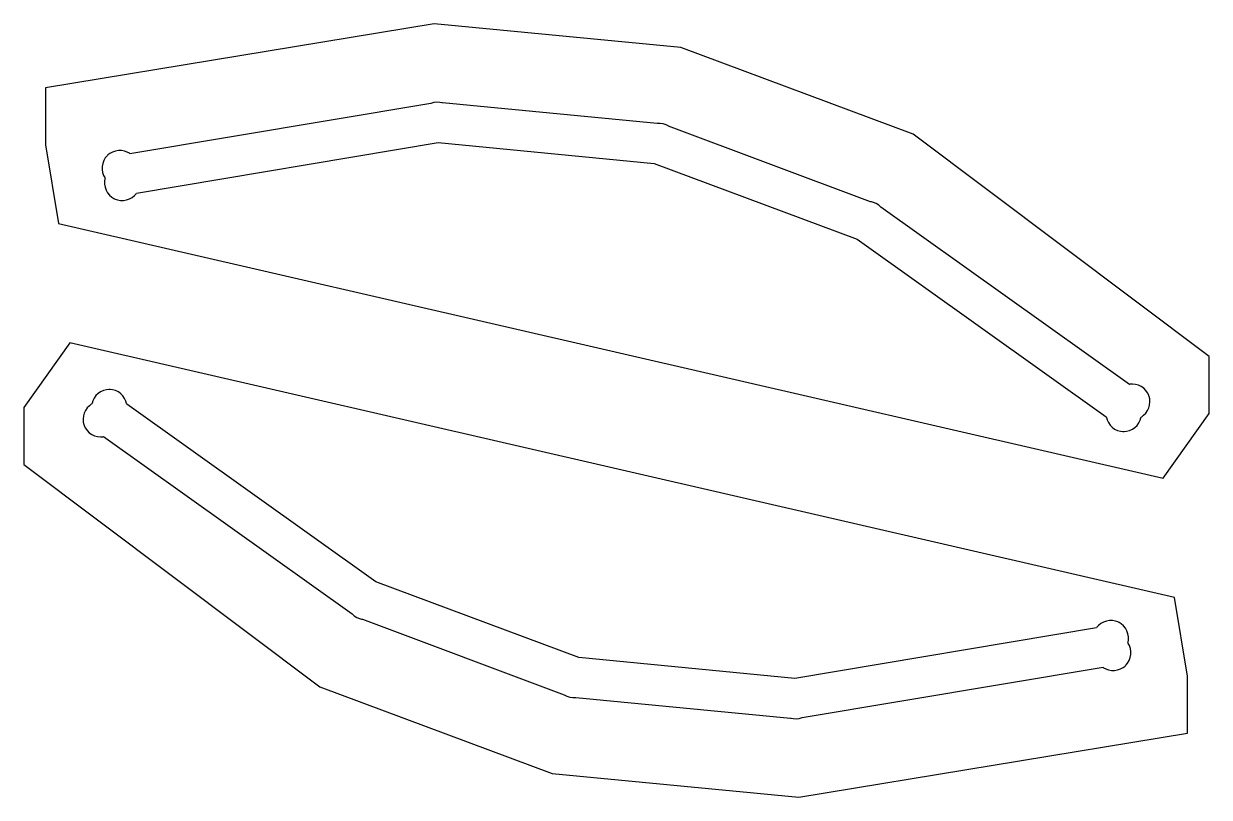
# Model space of a CAD drawing. Extents: x 0 to 104, y 0 to 68.
import ezdxf

# ---------------------------------------------------------------- set-up
doc = ezdxf.new("R2010")
doc.units = 0
doc.layers.get('0').update_dxf_attribs({"linetype": 'CONTINUOUS'})

msp = doc.modelspace()

# ---------------------------------------------------------------- linework, layer by layer
at = {"color": 0}
for points in [[(3.06565, 50.4403), (100.057, 28.0481), (104.122, 33.7468), (104.122, 38.7468), (78.1144, 58.2715), (57.7149, 65.8987), (36.0364, 67.9861), (1.91032, 62.3443), (1.91032, 57.3443), (3.06565, 50.4403)], [(73.2071, 49.0422), (95.0726, 33.4457), (95.084, 33.3776), (95.1425, 33.1774), (95.256, 32.9315), (95.4082, 32.7121), (95.5944, 32.5231), (95.8103, 32.3685), (96.0508, 32.2524), (96.3114, 32.1788), (96.5182, 32.1522), (96.5874, 32.1515), (96.6563, 32.151), (96.8636, 32.1736), (97.1254, 32.2425), (97.3681, 32.3543), (97.5867, 32.505), (97.7764, 32.6906), (97.9325, 32.9072), (98.0504, 33.151), (98.1126, 33.35), (98.1253, 33.4179), (98.1853, 33.4519), (98.3532, 33.5754), (98.5454, 33.7662), (98.6993, 33.9844), (98.8131, 34.2243), (98.8843, 34.48), (98.911, 34.7458), (98.8908, 35.0158), (98.8449, 35.2193), (98.8218, 35.2843), (98.7987, 35.3494), (98.7064, 35.5364), (98.5518, 35.7587), (98.3637, 35.9483), (98.1474, 36.1021), (97.9079, 36.2167), (97.6508, 36.2892), (97.3814, 36.3164), (97.1731, 36.3065), (97.1051, 36.2951), (75.2857, 51.8588), (75.2414, 51.9068), (75.0924, 52.0357), (74.8738, 52.1767), (74.6346, 52.2792), (74.4444, 52.3306), (74.3799, 52.3403), (56.6422, 58.9722), (56.5871, 59.0071), (56.4097, 59.0931), (56.1619, 59.1726), (55.9046, 59.2097), (55.7075, 59.2101), (55.6426, 59.2029), (36.7929, 61.0181), (36.7306, 61.0375), (36.5371, 61.0747), (36.2772, 61.0874), (36.0189, 61.0565), (35.8285, 61.006), (35.7676, 60.9822), (9.33382, 56.5586), (9.27761, 56.5988), (9.09467, 56.6989), (8.84065, 56.7926), (8.57781, 56.8401), (8.31239, 56.8421), (8.05051, 56.7988), (7.79829, 56.7108), (7.56201, 56.5786), (7.39697, 56.4511), (7.34776, 56.4028), (7.2985, 56.3544), (7.16797, 56.1917), (7.03153, 55.9578), (6.93896, 55.7074), (6.89094, 55.4462), (6.88797, 55.1808), (6.93072, 54.9172), (7.01969, 54.6615), (7.1166, 54.4768), (7.15565, 54.4199), (7.13726, 54.3533), (7.10579, 54.1471), (7.10487, 53.8764), (7.15028, 53.6132), (7.23947, 53.3632), (7.3699, 53.1319), (7.53901, 52.9253), (7.74414, 52.7485), (7.92051, 52.6372), (7.98286, 52.6075), (8.04514, 52.5778), (8.24268, 52.511), (8.50917, 52.4629), (8.77626, 52.4618), (9.03797, 52.5062), (9.28836, 52.5944), (9.52138, 52.725), (9.73107, 52.8963), (9.87142, 53.0506), (9.91151, 53.1067), (36.4011, 57.5394), (55.3635, 55.7136), (73.2071, 49.0422)], [(101.056, 17.5543), (4.06494, 39.9464), (0, 34.2476), (0, 29.2476), (26.0072, 9.72293), (46.4068, 2.09581), (68.0853, 0.00841), (102.211, 5.65028), (102.211, 10.6503), (101.056, 17.5543)], [(30.9146, 18.9524), (9.04904, 34.5489), (9.03765, 34.6169), (8.97911, 34.8171), (8.86572, 35.0631), (8.71349, 35.2825), (8.52713, 35.4715), (8.31131, 35.6261), (8.07081, 35.7422), (7.81028, 35.8158), (7.6034, 35.8424), (7.5344, 35.8431), (7.46533, 35.8436), (7.25803, 35.821), (6.99621, 35.7519), (6.75358, 35.6403), (6.53504, 35.4896), (6.34526, 35.304), (6.18907, 35.0874), (6.07118, 34.8436), (6.00906, 34.6446), (5.99647, 34.5767), (5.93642, 34.5426), (5.76839, 34.4192), (5.57622, 34.2283), (5.42225, 34.01), (5.30854, 33.7701), (5.23731, 33.5144), (5.21067, 33.2487), (5.23079, 32.9787), (5.27681, 32.7753), (5.29986, 32.7103), (5.32292, 32.6451), (5.41531, 32.4582), (5.56976, 32.2358), (5.75786, 32.0463), (5.97428, 31.8925), (6.21371, 31.7778), (6.47076, 31.7054), (6.74013, 31.6782), (6.94846, 31.6881), (7.01654, 31.6994), (28.8361, 16.1357), (28.8803, 16.0878), (29.0293, 15.9589), (29.2479, 15.8179), (29.4871, 15.7154), (29.6772, 15.664), (29.7418, 15.6542), (47.4794, 9.02229), (47.5346, 8.98742), (47.7119, 8.90142), (47.9596, 8.82183), (48.2171, 8.78483), (48.4142, 8.7844), (48.479, 8.79156), (67.3287, 6.97651), (67.391, 6.95708), (67.5846, 6.91992), (67.8444, 6.90717), (68.1026, 6.93804), (68.2932, 6.98861), (68.3539, 7.01232), (94.7879, 11.4358), (94.844, 11.3958), (95.0269, 11.2956), (95.281, 11.2019), (95.5437, 11.1544), (95.8093, 11.1525), (96.0711, 11.1958), (96.3233, 11.2837), (96.5596, 11.4159), (96.7247, 11.5435), (96.7739, 11.5918), (96.8232, 11.6402), (96.9536, 11.8028), (97.0901, 12.0367), (97.1826, 12.2873), (97.2307, 12.5483), (97.2336, 12.8138), (97.191, 13.0774), (97.1019, 13.3331), (97.005, 13.5177), (96.966, 13.5747), (96.9844, 13.6412), (97.0158, 13.8474), (97.0167, 14.1182), (96.9713, 14.3814), (96.8821, 14.6314), (96.7517, 14.8626), (96.5826, 15.0693), (96.3775, 15.246), (96.2011, 15.3574), (96.1389, 15.3871), (96.0765, 15.4168), (95.879, 15.4836), (95.6125, 15.5317), (95.3454, 15.5328), (95.0836, 15.4883), (94.8333, 15.4001), (94.6003, 15.2696), (94.3906, 15.0983), (94.2503, 14.944), (94.2101, 14.8879), (67.7206, 10.455), (48.7582, 12.2809), (30.9146, 18.9524)]]:
    msp.add_lwpolyline(points, close=True, dxfattribs=at)

doc.saveas('drawing.dxf')
